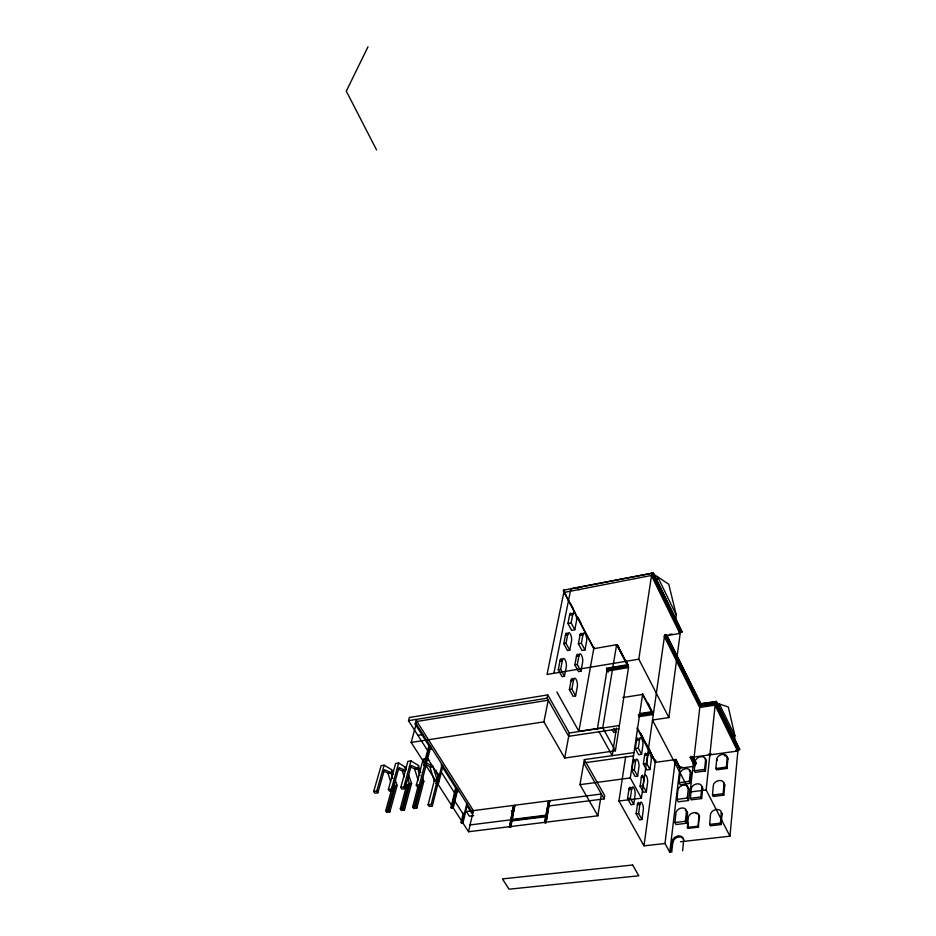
<?xml version="1.0" encoding="UTF-8"?>
<svg xmlns="http://www.w3.org/2000/svg" width="936" height="936" viewBox="0 0 936 936"><rect width="100%" height="100%" fill="white"/><g stroke="black" fill="none" stroke-linecap="round" stroke-linejoin="round"><path stroke-width="1.4" d="M431.157 749.291L415.128 724.031L415.795 721.621L548.25 700.21L543.898 721.843L564.677 758.031L615.397 750.789L602.749 727.717L578.881 731.308L593.752 648.707L563.413 590.873L575.277 613.15M593.833 647.665L593.752 648.707L616.613 644.693L628.524 667.543L615.397 750.789M715.9 768.514L716.695 759.19A5.499 3.861 -22.4 0 1 722.358 754.416A5.499 3.861 -22.4 0 1 727.237 757.762L727.892 759.073L727.015 768.444L716.567 769.837L715.9 768.514L726.359 767.122L727.015 768.444M709.64 824.417L710.482 814.507A5.651 4.107 -22.8 0 1 716.332 809.535A5.651 4.107 -22.8 0 1 721.34 813.208L722.054 814.601L721.106 824.558L710.365 825.809L709.64 824.417L720.392 823.165L721.106 824.558M712.495 795.05L713.314 785.444A5.569 3.978 -22.6 0 1 719.07 780.577A5.569 3.978 -22.6 0 1 724.008 784.075L724.721 785.503L723.82 795.144L713.232 796.466L712.495 795.05L723.095 793.716L723.82 795.144M736.737 750.251L739.651 749.28L716.215 701.392L700.877 703.743L666.455 634.456M729.951 836.199L737.989 749.935L715.303 703.65L699.976 705.99L690.101 791.996L706.142 789.961L729.951 836.199L680.519 841.756M735.602 750.52L738.469 750.122L738.527 749.432L715.619 702.655L700.28 705.007L665.25 634.561M734.386 741.499L734.9 735.801L728.313 707.031L719.363 703.977L716.754 704.375M720.392 823.165L721.34 813.208M726.359 767.122L727.237 757.762M694.266 770.773L695.167 761.506A5.441 3.814 -23.3 0 1 700.818 756.756A5.441 3.814 -23.3 0 1 705.58 760.09L706.387 761.67L705.393 770.983L695.085 772.352L694.266 770.773L704.586 769.404L705.393 770.983M723.095 793.716L724.008 784.075M687.363 827.412L688.323 817.549A5.593 4.06 -23.8 0 1 694.149 812.623A5.593 4.06 -23.8 0 1 699.028 816.274L698.478 827.155L687.878 828.383L687.363 827.412L697.963 826.172L698.478 827.155M690.358 798.279L691.283 788.72A5.522 3.931 -23.5 0 1 697.016 783.877A5.522 3.931 -23.5 0 1 701.836 787.363L702.655 788.943L701.637 798.548L691.178 799.859L690.358 798.279L700.818 796.969L701.637 798.548M687.878 828.383L688.428 822.756M718.93 708.236L719.363 703.977L734.9 735.801M676.974 799.367L677.957 789.937A5.429 3.873 -24.1 0 1 683.619 785.164A5.429 3.873 -24.1 0 1 688.323 788.615L687.235 798.08L688.522 800.537L678.272 801.813L676.974 799.367L687.235 798.08M674.95 822.545L675.967 812.869A5.499 3.966 -24.3 0 1 681.7 808.025A5.499 3.966 -24.3 0 1 686.451 811.606L687.504 813.595L686.404 823.306L676.026 824.522L674.95 822.545L685.339 821.317L686.404 823.306M679.138 782.695L680.098 773.44A5.382 3.791 -23.9 0 1 685.702 768.725A5.382 3.791 -23.9 0 1 690.37 772.071L691.4 774.06L690.347 783.35L680.179 784.672L679.138 782.695L689.305 781.361L690.347 783.35M672.071 851.818L669.767 852.158L665.005 843.5L675.359 759.611L655.247 762.372L636.948 727.997M706.142 789.961L715.303 703.65M738.469 750.122L715.619 702.655M739.592 749.865L716.215 701.392L715.268 702.597M704.586 769.404L705.58 760.09M700.818 796.969L701.836 787.363M697.963 826.172L699.028 816.274M688.522 800.537L689.598 791.06A5.429 3.873 -24.1 0 0 687.41 787.831M715.549 703.345L700.21 705.685L700.28 705.007M716.157 701.965L700.877 703.743M689.305 781.361L690.37 772.071M685.339 821.317L686.451 811.606M682.59 850.754L683.689 840.2M681.923 767.04L679.29 766.83M669.767 852.158L679.864 768.234L676.646 761.027M690.101 791.996L652.45 720.03L668.866 717.561L680.332 632.291L651.971 574.435L653.387 572.961L563.554 590.207L563.413 590.873M679.197 632.771L682.122 631.695L653.387 572.961M675.64 620.112L676.307 615.081L668.749 584.216L652.942 573.768M655.715 760.839L655.247 762.372L654.767 760.664M665.005 843.5L644.015 845.851L655.574 759.88M646.308 791.879L647.595 782.531A4.703 1.544 80.6 0 0 646.448 775.991A4.703 1.544 80.6 0 0 644.331 776.494L641.429 776.88L640.107 786.228L643.395 792.254L646.308 791.879L643.02 785.854L644.331 776.494M649.97 769.486L651.222 760.36A4.633 1.509 80.3 0 0 650.087 753.913A4.633 1.509 80.3 0 0 648.016 754.346L644.658 754.814L643.371 763.928L646.612 769.942L649.97 769.486L646.741 763.46L648.016 754.346M641.967 819.527L643.301 809.886A4.785 1.579 80.9 0 0 642.143 803.228A4.785 1.579 80.9 0 0 639.967 803.848L637.486 804.153L636.129 813.793L639.475 819.831L641.967 819.527L638.621 813.478L639.967 803.848M652.287 712.331L652.38 711.652L639.487 713.618M638.352 715.233L652.755 712.518L638.434 714.706M625.657 756.557L618.93 801.029L641.382 798.186L664.654 635.053L699.976 705.99M637.627 776.166L638.96 766.83A4.727 1.568 80.4 0 0 637.814 760.254A4.727 1.568 80.4 0 0 635.649 760.711L633.181 761.062L631.812 770.386L635.146 776.506L637.627 776.166L634.292 770.047L635.649 760.711M633.73 804.375L635.111 794.746A4.809 1.615 80.8 0 0 633.953 788.053A4.809 1.615 80.8 0 0 631.741 788.615L628.98 788.978L627.565 798.595L630.969 804.726L633.73 804.375L630.337 798.244L631.741 788.615M641.593 754.311L642.892 745.196A4.657 1.533 80.1 0 0 641.757 738.703A4.657 1.533 80.1 0 0 639.627 739.089L636.655 739.522L635.322 748.625L638.609 754.72L641.593 754.311L638.305 748.192L639.627 739.089M641.382 798.186L630.291 777.945L642.564 694.453L622.814 697.589M656.92 581.888L657.669 576.88L676.307 615.081M668.866 717.561L638.797 659.178L651.889 573.253L570.866 588.779L553.89 673.3L547.022 674.47L564.303 590.066M616.461 728.068L612.214 755.656L598.818 731.344M547.618 806.13L604.141 798.888L604.668 795.565L584.333 759.599L634.023 752.579M545.665 822.229L597.847 815.794L601.368 793.997L549.736 800.701L546.004 822.791L544.553 822.37L545.746 816.098L511.629 820.369L510.682 827.143L509.476 827.295L513.583 805.393L472.282 810.763M602.749 727.717L616.613 644.693M608.189 672.106L606.598 668.234L627.88 664.654L625.892 660.816M597.402 728.793L607.078 669.708M597.847 815.794L579.969 784.66L584.333 759.599M593.74 646.928L593.74 647.806L577.149 616.66M575.605 695.928L577.36 686.439A4.996 1.79 79.6 0 0 576.178 679.489A4.996 1.79 79.6 0 0 573.651 679.688L571.182 680.098L569.38 689.575L573.125 696.337L575.605 695.928L571.861 689.165L573.651 679.688M564.677 758.031L569.31 733.017L547.759 694.898L409.418 717.479L408.541 720.662L428.84 752.544M580.952 671.217L582.66 662.009A4.914 1.732 79.3 0 0 581.49 655.177A4.914 1.732 79.3 0 0 579.021 655.282L576.588 655.703L574.844 664.899L578.506 671.627L580.952 671.217L577.29 664.478L579.021 655.282M584.977 649.97L586.638 640.973A4.856 1.696 79 0 0 585.48 634.222A4.856 1.696 79 0 0 583.058 634.257L580.086 634.795L578.389 643.769L582.005 650.485L584.977 649.97L581.361 643.243L583.058 634.257M545.922 815.197L548.636 800.842L514.765 805.241L511.816 819.468L512.156 820.03L546.261 815.759L545.922 815.197L511.816 819.468M544.892 822.931L548.636 800.842M546.004 822.791L549.736 800.701M574.798 629.741L576.541 620.779A4.891 1.72 78.8 0 0 575.371 613.981A4.891 1.72 78.8 0 0 572.89 613.946L569.708 614.543L567.93 623.481L571.615 630.314L574.798 629.741L571.124 622.896L572.89 613.946M564.455 676.283L566.303 666.806A5.031 1.825 79.4 0 0 565.11 659.81A5.031 1.825 79.4 0 0 562.524 659.927L560.137 660.348L558.254 669.802L562.068 676.681L564.455 676.283L560.652 669.392L562.524 659.927M569.755 650.157L571.533 640.973A4.949 1.767 79 0 0 570.363 634.093A4.949 1.767 79 0 0 567.824 634.128L565.578 634.538L563.764 643.699L567.497 650.555L569.755 650.157L566.023 643.301L567.824 634.128M618.86 728.828L568.702 736.316L547.092 698.186L547.759 694.898M510.682 827.143L513.337 814.332M513.923 811.489L514.765 805.241M509.476 827.295L513.583 805.393M509.137 826.734L468.526 831.741L473.37 810.611L415.689 719.503M468.526 831.741L462.957 823.06L467.321 804.387M462.957 823.06L461.623 823.235L461.097 822.416L463.285 813.08M461.623 823.235L463.811 813.899M461.097 822.416L462.431 822.241L466.795 803.568M462.431 822.241L453.258 807.967L457.751 789.305L455.972 789.551L455.469 788.755L457.259 788.51L452.755 807.171L450.953 807.417L455.469 788.755M453.258 807.967L451.456 808.201L455.972 789.551M432.303 806.048L431.215 804.363L437.287 780.367L433.087 766.736L430.01 767.181L434.222 780.811L428.103 804.784L429.203 806.458L432.303 806.048L439.078 779.22L436 770.293M452.755 807.171L438.212 784.543L437.007 784.707L442.096 764.607L440.985 764.77M438.212 784.543L442.915 765.905L441.722 766.081M437.007 784.707L436.176 783.409L438.563 773.99M423.891 764.782L425.389 764.56L430.267 745.957L428.782 746.179L423.891 764.782L424.394 765.554L425.892 765.332L437.381 783.245L436.176 783.409M425.892 765.332L430.759 746.729L429.273 746.963L428.782 746.179M429.565 760.664L426.289 758.605L423.212 759.073L416.298 785.245L417.409 786.954L420.533 786.521L426.64 763.179L433.192 766.256L430.115 766.701L424.862 764.256M417.854 787.153L412.682 806.82L413.782 808.482L416.859 808.072L415.748 806.411L421.996 782.508M416.859 808.072L423.821 781.349L422.499 777.547M424.394 765.554L429.273 746.963M420.533 786.521L419.422 784.813L426.289 758.605M413.782 808.482L420.042 784.59M419.901 775.733L417.795 768.947L418.649 765.625L410.951 760.874L407.897 761.331L400.795 787.41L401.918 789.106L405.007 788.674L411.278 765.426L417.901 768.468L414.859 768.912L410.881 767.099M405.873 782.274L406.715 784.976L400.304 808.774L401.415 810.436L404.457 810.038L411.571 783.397L408.693 775.137M401.415 810.436L408.564 783.818L411.571 783.397M404.457 810.038L403.346 808.376L409.734 784.555L407.628 777.804M405.007 788.674L403.884 786.965L410.951 760.874M405.885 769.626L406.399 767.742L398.642 763.027L395.612 763.472L388.358 789.469L389.493 791.154L392.547 790.733L398.958 767.555L405.627 770.574L402.609 771.018L398.151 769.006M391.517 789.808L385.726 810.728L386.837 812.378L389.856 811.98L397.145 785.433L395.226 779.957M425.389 764.56L411.173 742.423L416.906 721.434M386.837 812.378L394.161 785.854L397.145 785.433M389.856 811.98L388.744 810.33L395.273 786.591L394.021 782.566M673.101 841.955L673.417 840.809A5.557 4.095 -24.7 0 1 678.916 837.018A5.557 4.095 -24.7 0 1 683.666 839.65L683.081 838.562A5.557 4.095 -24.7 0 0 678.319 835.93A5.557 4.095 -24.7 0 0 672.82 839.721L673.417 840.809M392.547 790.733L391.423 789.036L398.642 763.027M392.757 778.53L391.084 773.159L391.962 769.86L384.134 765.18L381.127 765.625L373.71 791.528L374.845 793.202L377.875 792.78L384.439 769.696L391.166 772.691L388.183 773.124L383.69 771.135M377.875 792.78L376.74 791.095L384.134 765.18M651.514 575.722L651.971 574.435M675.359 759.611L679.864 768.234L694.688 766.233L690.23 757.563L690.709 756.452L695.167 765.11M368 46.8L346.297 91.143L376.565 149.935M563.811 592.5L651.386 575.465L679.817 633.403L664.127 636.152L699.66 707.464L715.01 705.124L737.545 751.058L690.23 757.563M569.579 615.186L572.762 614.589M567.93 623.481L571.124 622.896M565.449 635.193L567.696 634.783M579.969 635.439L582.941 634.9M563.764 643.699L566.023 643.301M578.389 643.769L581.361 643.243M669.228 634.526L672.071 634.023M576.459 656.358L578.893 655.937M559.997 661.015L562.384 660.605M574.844 664.899L577.29 664.478M558.254 669.802L560.652 669.392M606.481 668.912L627.775 665.332M607.207 671.112L628.524 667.543L628.384 666.128L606.867 669.626L628.173 666.046L617.105 644.869M553.89 673.3L638.797 659.178M571.054 680.776L573.522 680.355M569.38 689.575L571.861 689.165M408.541 720.662L547.092 698.186M415.128 724.031L416.251 723.856L472.82 813.056L471.721 813.197L466.912 805.615M417.889 735.345L422.686 734.584M411.173 742.423L543.898 721.843M639.393 714.297L653.387 712.062M638.551 715.315L652.883 713.138L647.747 703.264M638.703 716.73L653.047 714.542L642.564 694.453M569.31 733.017L619.386 725.482M404.387 768.035L406.399 767.742M417.795 768.947L414.753 769.392L418.123 780.226M391.084 773.159L388.089 773.592L390.616 781.642M405.534 771.053L402.515 771.486L404.2 776.88M636.562 740.165L639.534 739.732M437.896 776.623L439.101 776.459L427.658 758.558M635.322 748.625L638.305 748.192M421.797 781.642L423.821 781.349M434.222 780.811L437.287 780.367M392.289 787.012L395.273 786.591M406.715 784.976L409.734 784.555M400.795 787.41L403.884 786.965M416.298 785.245L419.422 784.813M373.71 791.528L376.74 791.095M388.358 789.469L391.423 789.036M633.532 755.925L583.76 762.898L604.141 798.888M644.565 755.457L647.923 754.989M633.087 761.717L635.556 761.377M736.784 749.678L739.651 749.28M708.365 754.264L711.231 753.866M643.371 763.928L646.741 763.46M631.812 770.386L634.292 770.047M412.682 806.82L415.748 806.411M428.103 804.784L431.215 804.363M385.726 810.728L388.744 810.33M400.304 808.774L403.346 808.376M579.969 784.66L630.291 777.945M641.335 777.547L644.237 777.161M640.107 786.228L643.02 785.854M628.887 789.656L631.636 789.305M471.112 810.915L466.397 811.524L469.357 816.169L473.71 815.607M513.923 805.954L515.104 805.791M548.976 801.403L550.075 801.263M511.384 810.775L514.285 810.412M627.565 798.595L630.337 798.244M470.094 824.932L510.565 819.854M637.381 804.843L639.873 804.539M510.331 826.582L544.553 822.37M636.129 813.793L638.621 813.478M450.953 807.417L451.456 808.201M454.896 801.169L464.548 816.262M440.575 770.971L456.23 795.553M441.815 766.069L458.16 791.833M511.629 820.369L511.969 820.919L546.086 816.66L545.746 816.098M618.93 801.029L644.015 845.851M556.85 691.996L578.881 731.308M613.759 728.22L615.829 732.046L613.63 732.373L612.249 729.823M606.598 668.234L607.932 670.761M641.172 734.245L642.541 736.819M645.957 743.254L650.064 750.976M640.119 732.443L643.523 738.855M647.607 746.53L651.011 752.93M640.224 733.017L646.343 744.518M647.7 747.068L653.819 758.569M638.001 729.132L655.036 761.143M563.554 590.207L564.923 592.792M564.455 592.09L565.812 594.652M570.597 603.638L573.335 608.774M578.12 617.76L580.846 622.896M577.664 587.457L578.928 589.867M617.889 645.466L619.222 648.028M647.759 702.772L649.081 705.311M617.315 644.904L623.832 657.388M625.131 659.892L628.384 666.128M642.505 693.529L652.684 713.057M675.874 759.388L679.641 767.45L675.441 759.447M675.371 760.02L679.22 767.403M693.003 757.037L696.185 763.226M695.167 761.506L695.975 763.074M692.301 756.37L696.115 763.799M691.88 757.189L695.694 764.618M691.166 756.627L694.992 764.057M716.695 759.19L717.35 760.5M665.718 636.62L675.406 655.96M666.373 635.017L700.818 704.317M665.145 635.251L700.21 705.685M652.45 573.686L680.823 632.49L651.76 572.984M653.293 573.522L682.052 632.268M391.856 770.363L393.295 774.481M418.544 766.139L420.744 772.481M644.658 754.814A4.633 1.509 80.3 0 1 646.32 753.726M636.655 739.522A4.657 1.533 80.2 0 1 637.907 738.071M641.429 776.88A4.703 1.544 80.6 0 1 642.681 775.347M633.181 761.062A4.727 1.568 80.4 0 1 634.456 759.541M637.486 804.153A4.785 1.591 80.9 0 1 638.762 802.526M628.98 788.978A4.809 1.615 80.8 0 1 630.747 787.738M580.086 634.795A4.844 1.696 79 0 1 582.04 634.011M569.708 614.543A4.879 1.732 78.8 0 1 571.194 613.326M576.588 655.703A4.914 1.743 79.3 0 1 578.565 654.849M565.578 634.538A4.949 1.767 79 0 1 567.099 633.251M560.137 660.348A5.031 1.825 79.4 0 1 562.22 659.459M571.182 680.098A4.996 1.79 79.6 0 1 573.218 679.15M689.224 770.901A5.382 3.791 -23.9 0 1 691.4 774.06M685.292 810.26A5.487 3.978 -24.3 0 1 687.504 813.595M724.359 755.68A5.487 3.861 -22.4 0 1 727.892 759.073M705.159 759.014A5.441 3.814 -23.2 0 1 706.387 761.67M701.427 786.193A5.511 3.943 -23.5 0 1 702.655 788.943M723.434 782.742A5.557 3.978 -22.6 0 1 724.721 785.503M721.527 812.518A5.639 4.107 -22.8 0 1 722.054 814.601M699.052 815.186A5.593 4.072 -23.8 0 1 699.543 817.257M696.021 813.571A5.593 4.072 -23.8 0 1 697.261 813.852M672.317 839.779L671.007 850.777L671.849 850.684L673.171 839.674L672.317 839.779M632.642 864.993L502.433 878.904L509.02 889.2L638.808 875.792L632.642 864.993"/></g></svg>
